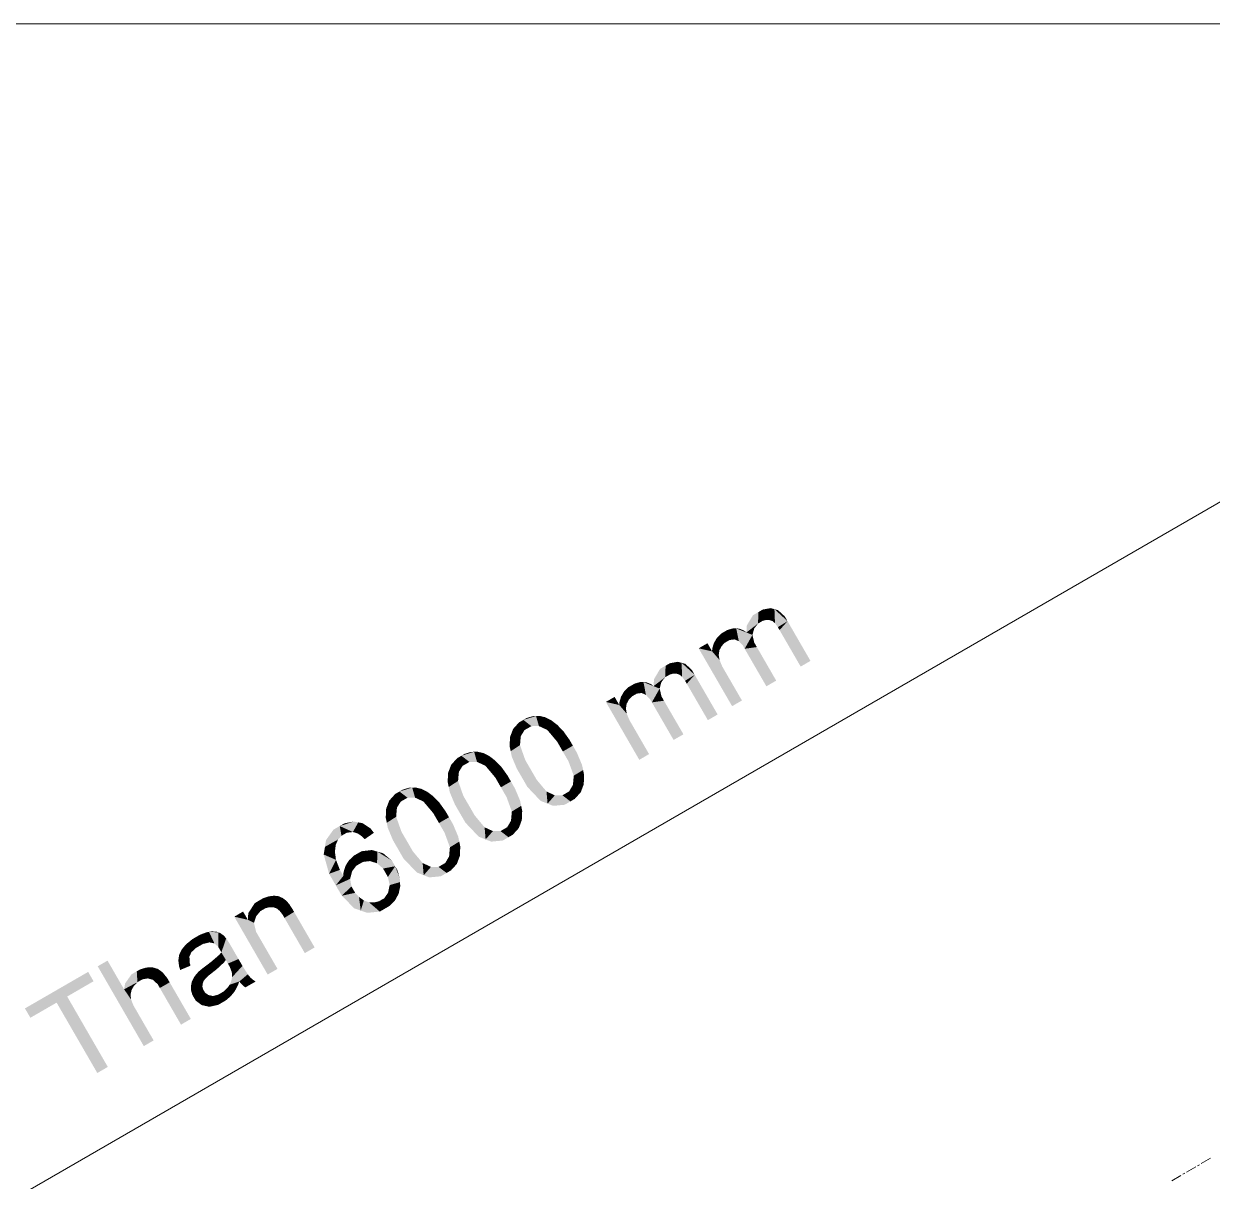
# Model space of a CAD drawing. Header units: millimetres. Extents: x 2 to 579, y 1 to 405.
# Drawn here: x 212.95 to 230.36, y 121.52 to 138.47 of the extents above; entities that cross this region are included whole.
import ezdxf

# ---------------------------------------------------------------- set-up
doc = ezdxf.new("R2010")
doc.units = ezdxf.units.MM
doc.linetypes.add('XKITLINE00', pattern=[0])
doc.layers.add('LinkedObject', color=7, linetype='Continuous', lineweight=0)

# ---------------------------------------------------------------- blocks, each defined once
blk = doc.blocks.new('*A4')
at = {"layer": 'LinkedObject'}
for points in [[(223.71, 129.856), (223.534, 129.557), (223.63, 129.81)], [(223.705, 129.688), (223.534, 129.557), (223.71, 129.856)], [(223.705, 129.688), (223.71, 129.856), (223.749, 129.714)], [(223.773, 129.893), (223.824, 129.741), (223.71, 129.856)], [(223.71, 129.856), (223.824, 129.741), (223.774, 129.728)], [(223.749, 129.714), (223.71, 129.856), (223.774, 129.728)], [(223.945, 129.899), (223.773, 129.893), (223.89, 129.914)], [(223.874, 129.739), (223.773, 129.893), (223.945, 129.899)], [(223.824, 129.741), (223.773, 129.893), (223.849, 129.74)], [(223.849, 129.74), (223.773, 129.893), (223.874, 129.739)], [(223.945, 129.899), (223.917, 129.723), (223.874, 129.739)], [(223.917, 129.723), (223.945, 129.899), (223.935, 129.708)], [(223.935, 129.708), (223.945, 129.899), (223.953, 129.693)], [(224.095, 129.795), (223.945, 129.899), (223.999, 129.883)], [(224.137, 129.723), (223.945, 129.899), (224.095, 129.795)], [(223.995, 129.635), (223.945, 129.899), (224.137, 129.723)], [(223.953, 129.693), (223.945, 129.899), (223.995, 129.635)], [(223.63, 129.81), (223.534, 129.557), (223.541, 129.66)], [(223.648, 129.615), (223.534, 129.557), (223.705, 129.688)], [(224.137, 129.723), (224.02, 129.592), (223.995, 129.635)], [(224.02, 129.592), (224.137, 129.723), (224.329, 129.058)], [(224.329, 129.058), (224.137, 129.723), (224.473, 129.141)], [(223.167, 129.542), (223.219, 129.407), (223.103, 129.48)], [(223.289, 129.447), (223.167, 129.542), (223.209, 129.567)], [(223.219, 129.407), (223.167, 129.542), (223.249, 129.424)], [(223.249, 129.424), (223.167, 129.542), (223.289, 129.447)], [(223.256, 129.594), (223.36, 129.456), (223.209, 129.567)], [(223.209, 129.567), (223.36, 129.456), (223.289, 129.447)], [(223.345, 129.619), (223.36, 129.456), (223.256, 129.594)], [(223.386, 129.617), (223.36, 129.456), (223.345, 129.619)], [(223.386, 129.617), (223.391, 129.443), (223.36, 129.456)], [(223.391, 129.443), (223.386, 129.617), (223.423, 129.429)], [(223.501, 129.585), (223.386, 129.617), (223.427, 129.615)], [(223.534, 129.557), (223.386, 129.617), (223.501, 129.585)], [(223.482, 129.367), (223.386, 129.617), (223.534, 129.557)], [(223.423, 129.429), (223.386, 129.617), (223.482, 129.367)], [(223.482, 129.367), (223.534, 129.557), (223.509, 129.319)], [(223.623, 129.522), (223.509, 129.319), (223.534, 129.557)], [(223.649, 129.41), (223.509, 129.319), (223.623, 129.522)], [(223.636, 129.568), (223.534, 129.557), (223.648, 129.615)], [(223.534, 129.557), (223.636, 129.568), (223.623, 129.522)], [(223.032, 129.281), (222.835, 129.325), (222.964, 129.4)], [(222.835, 129.325), (223.032, 129.281), (223.325, 128.478)], [(223.139, 129.297), (223.032, 129.281), (223.034, 129.324)], [(223.081, 129.442), (223.034, 129.324), (223.059, 129.404)], [(223.172, 129.359), (223.034, 129.324), (223.081, 129.442)], [(223.156, 129.328), (223.034, 129.324), (223.172, 129.359)], [(223.139, 129.297), (223.034, 129.324), (223.156, 129.328)], [(223.103, 129.48), (223.219, 129.407), (223.081, 129.442)], [(223.081, 129.442), (223.219, 129.407), (223.172, 129.359)], [(223.687, 129.344), (223.509, 129.319), (223.649, 129.41)], [(223.509, 129.319), (223.687, 129.344), (223.827, 128.769)], [(223.827, 128.769), (223.687, 129.344), (223.971, 128.852)], [(223.129, 129.229), (223.032, 129.281), (223.139, 129.297)], [(223.181, 129.059), (223.469, 128.561), (223.032, 129.281)], [(223.181, 129.059), (223.032, 129.281), (223.141, 129.154)], [(223.141, 129.154), (223.032, 129.281), (223.135, 129.191)], [(223.135, 129.191), (223.032, 129.281), (223.129, 129.229)], [(223.325, 128.478), (223.032, 129.281), (223.469, 128.561)], [(222.351, 129.071), (222.174, 128.771), (222.27, 129.024)], [(222.345, 128.902), (222.174, 128.771), (222.351, 129.071)], [(222.27, 129.024), (222.174, 128.771), (222.182, 128.874)], [(222.345, 128.902), (222.351, 129.071), (222.39, 128.928)], [(222.414, 129.107), (222.464, 128.955), (222.351, 129.071)], [(222.351, 129.071), (222.464, 128.955), (222.415, 128.942)], [(222.39, 128.928), (222.351, 129.071), (222.415, 128.942)], [(222.585, 129.113), (222.414, 129.107), (222.531, 129.128)], [(222.514, 128.953), (222.414, 129.107), (222.585, 129.113)], [(222.464, 128.955), (222.414, 129.107), (222.489, 128.954)], [(222.489, 128.954), (222.414, 129.107), (222.514, 128.953)], [(222.585, 129.113), (222.557, 128.938), (222.514, 128.953)], [(222.557, 128.938), (222.585, 129.113), (222.575, 128.923)], [(222.575, 128.923), (222.585, 129.113), (222.593, 128.908)], [(222.735, 129.01), (222.585, 129.113), (222.639, 129.098)], [(222.777, 128.937), (222.585, 129.113), (222.735, 129.01)], [(222.636, 128.85), (222.585, 129.113), (222.777, 128.937)], [(222.593, 128.908), (222.585, 129.113), (222.636, 128.85)], [(221.897, 128.808), (222.001, 128.671), (221.85, 128.781)], [(221.985, 128.833), (222.001, 128.671), (221.897, 128.808)], [(222.027, 128.831), (222.001, 128.671), (221.985, 128.833)], [(222.027, 128.831), (222.032, 128.657), (222.001, 128.671)], [(222.032, 128.657), (222.027, 128.831), (222.063, 128.643)], [(222.142, 128.799), (222.027, 128.831), (222.068, 128.829)], [(222.174, 128.771), (222.027, 128.831), (222.142, 128.799)], [(222.122, 128.581), (222.027, 128.831), (222.174, 128.771)], [(222.063, 128.643), (222.027, 128.831), (222.122, 128.581)], [(222.289, 128.83), (222.174, 128.771), (222.345, 128.902)], [(222.276, 128.783), (222.174, 128.771), (222.289, 128.83)], [(222.777, 128.937), (222.661, 128.807), (222.636, 128.85)], [(222.661, 128.807), (222.777, 128.937), (222.97, 128.273)], [(222.97, 128.273), (222.777, 128.937), (223.113, 128.356)], [(221.721, 128.656), (221.675, 128.538), (221.699, 128.618)], [(221.813, 128.573), (221.675, 128.538), (221.721, 128.656)], [(221.743, 128.694), (221.859, 128.621), (221.721, 128.656)], [(221.721, 128.656), (221.859, 128.621), (221.813, 128.573)], [(221.808, 128.757), (221.859, 128.621), (221.743, 128.694)], [(221.929, 128.662), (221.808, 128.757), (221.85, 128.781)], [(221.859, 128.621), (221.808, 128.757), (221.89, 128.639)], [(221.89, 128.639), (221.808, 128.757), (221.929, 128.662)], [(221.85, 128.781), (222.001, 128.671), (221.929, 128.662)], [(222.122, 128.581), (222.174, 128.771), (222.15, 128.534)], [(222.264, 128.736), (222.15, 128.534), (222.174, 128.771)], [(222.29, 128.624), (222.15, 128.534), (222.264, 128.736)], [(222.174, 128.771), (222.276, 128.783), (222.264, 128.736)], [(221.673, 128.495), (221.476, 128.54), (221.604, 128.614)], [(221.476, 128.54), (221.673, 128.495), (221.966, 127.692)], [(221.78, 128.511), (221.673, 128.495), (221.675, 128.538)], [(221.77, 128.443), (221.673, 128.495), (221.78, 128.511)], [(221.822, 128.273), (222.109, 127.776), (221.673, 128.495)], [(221.822, 128.273), (221.673, 128.495), (221.782, 128.368)], [(221.782, 128.368), (221.673, 128.495), (221.776, 128.406)], [(221.776, 128.406), (221.673, 128.495), (221.77, 128.443)], [(221.966, 127.692), (221.673, 128.495), (222.109, 127.776)], [(221.796, 128.542), (221.675, 128.538), (221.813, 128.573)], [(221.78, 128.511), (221.675, 128.538), (221.796, 128.542)], [(222.327, 128.558), (222.15, 128.534), (222.29, 128.624)], [(222.15, 128.534), (222.327, 128.558), (222.468, 127.983)], [(222.468, 127.983), (222.327, 128.558), (222.612, 128.066)], [(220.454, 128.334), (220.268, 128.277), (220.408, 128.332)], [(220.496, 128.186), (220.268, 128.277), (220.454, 128.334)], [(220.408, 128.332), (220.268, 128.277), (220.314, 128.304)], [(220.501, 128.336), (220.557, 128.158), (220.454, 128.334)], [(220.454, 128.334), (220.557, 128.158), (220.496, 128.186)], [(220.591, 128.315), (220.557, 128.158), (220.501, 128.336)], [(220.635, 128.292), (220.557, 128.158), (220.591, 128.315)], [(220.635, 128.292), (220.618, 128.13), (220.557, 128.158)], [(220.678, 128.27), (220.618, 128.13), (220.635, 128.292)], [(220.118, 128.145), (220.285, 128.128), (220.096, 128.086)], [(220.096, 128.086), (220.285, 128.128), (220.231, 128.04)], [(220.204, 128.24), (220.285, 128.128), (220.118, 128.145)], [(220.268, 128.277), (220.285, 128.128), (220.204, 128.24)], [(220.268, 128.277), (220.385, 128.185), (220.335, 128.156)], [(220.385, 128.185), (220.268, 128.277), (220.496, 128.186)], [(220.285, 128.128), (220.268, 128.277), (220.335, 128.156)], [(220.764, 128.204), (220.618, 128.13), (220.678, 128.27)], [(220.807, 128.16), (220.618, 128.13), (220.764, 128.204)], [(220.807, 128.16), (220.763, 127.958), (220.618, 128.13)], [(220.85, 128.117), (220.763, 127.958), (220.807, 128.16)], [(220.943, 127.986), (220.763, 127.958), (220.85, 128.117)], [(220.073, 128.028), (220.225, 127.981), (220.066, 127.894)], [(220.066, 127.894), (220.225, 127.981), (220.082, 127.818)], [(220.231, 128.04), (220.073, 128.028), (220.096, 128.086)], [(220.225, 127.981), (220.073, 128.028), (220.231, 128.04)], [(220.082, 127.818), (220.225, 127.981), (220.219, 127.907)], [(220.943, 127.986), (220.846, 127.814), (220.763, 127.958)], [(220.993, 127.899), (220.846, 127.814), (220.943, 127.986)], [(219.547, 127.81), (219.36, 127.752), (219.501, 127.808)], [(219.589, 127.662), (219.36, 127.752), (219.547, 127.81)], [(219.501, 127.808), (219.36, 127.752), (219.407, 127.779)], [(219.594, 127.811), (219.65, 127.634), (219.547, 127.81)], [(219.547, 127.81), (219.65, 127.634), (219.589, 127.662)], [(219.684, 127.791), (219.65, 127.634), (219.594, 127.811)], [(219.728, 127.768), (219.65, 127.634), (219.684, 127.791)], [(219.728, 127.768), (219.711, 127.606), (219.65, 127.634)], [(219.771, 127.746), (219.711, 127.606), (219.728, 127.768)], [(220.219, 127.907), (220.172, 127.563), (220.082, 127.818)], [(220.082, 127.818), (220.172, 127.563), (220.097, 127.742)], [(220.296, 127.688), (220.172, 127.563), (220.219, 127.907)], [(220.993, 127.899), (220.929, 127.67), (220.846, 127.814)], [(221.052, 127.796), (220.929, 127.67), (220.993, 127.899)], [(220.929, 127.67), (221.052, 127.796), (221.006, 127.46)], [(221.006, 127.46), (221.052, 127.796), (221.143, 127.543)], [(221.143, 127.543), (221.052, 127.796), (221.127, 127.618)], [(219.211, 127.62), (219.378, 127.604), (219.189, 127.562)], [(219.189, 127.562), (219.378, 127.604), (219.324, 127.516)], [(219.297, 127.715), (219.378, 127.604), (219.211, 127.62)], [(219.36, 127.752), (219.378, 127.604), (219.297, 127.715)], [(219.36, 127.752), (219.478, 127.661), (219.428, 127.632)], [(219.478, 127.661), (219.36, 127.752), (219.589, 127.662)], [(219.378, 127.604), (219.36, 127.752), (219.428, 127.632)], [(219.857, 127.68), (219.711, 127.606), (219.771, 127.746)], [(219.9, 127.636), (219.711, 127.606), (219.857, 127.68)], [(219.9, 127.636), (219.856, 127.434), (219.711, 127.606)], [(219.943, 127.593), (219.856, 127.434), (219.9, 127.636)], [(220.036, 127.462), (219.856, 127.434), (219.943, 127.593)], [(220.172, 127.563), (220.296, 127.688), (220.232, 127.46)], [(220.232, 127.46), (220.296, 127.688), (220.38, 127.544)], [(219.166, 127.503), (219.318, 127.457), (219.159, 127.369)], [(219.159, 127.369), (219.318, 127.457), (219.175, 127.294)], [(219.324, 127.516), (219.166, 127.503), (219.189, 127.562)], [(219.318, 127.457), (219.166, 127.503), (219.324, 127.516)], [(219.175, 127.294), (219.318, 127.457), (219.312, 127.383)], [(220.036, 127.462), (219.939, 127.29), (219.856, 127.434)], [(220.086, 127.375), (219.939, 127.29), (220.036, 127.462)], [(220.38, 127.544), (220.327, 127.295), (220.232, 127.46)], [(220.463, 127.4), (220.327, 127.295), (220.38, 127.544)], [(221.143, 127.543), (221, 127.392), (221.006, 127.46)], [(221.158, 127.467), (221, 127.392), (221.143, 127.543)], [(221.152, 127.333), (221, 127.392), (221.158, 127.467)], [(218.64, 127.286), (218.453, 127.228), (218.594, 127.284)], [(218.682, 127.138), (218.453, 127.228), (218.64, 127.286)], [(218.594, 127.284), (218.453, 127.228), (218.5, 127.255)], [(218.687, 127.287), (218.743, 127.11), (218.64, 127.286)], [(218.64, 127.286), (218.743, 127.11), (218.682, 127.138)], [(218.777, 127.266), (218.743, 127.11), (218.687, 127.287)], [(218.821, 127.244), (218.743, 127.11), (218.777, 127.266)], [(218.821, 127.244), (218.804, 127.082), (218.743, 127.11)], [(218.864, 127.222), (218.804, 127.082), (218.821, 127.244)], [(219.312, 127.383), (219.265, 127.039), (219.175, 127.294)], [(219.175, 127.294), (219.265, 127.039), (219.19, 127.218)], [(219.389, 127.164), (219.265, 127.039), (219.312, 127.383)], [(220.086, 127.375), (220.022, 127.146), (219.939, 127.29)], [(220.145, 127.272), (220.022, 127.146), (220.086, 127.375)], [(220.022, 127.146), (220.145, 127.272), (220.099, 126.935)], [(220.099, 126.935), (220.145, 127.272), (220.236, 127.018)], [(220.236, 127.018), (220.145, 127.272), (220.22, 127.094)], [(220.463, 127.4), (220.622, 127.051), (220.327, 127.295)], [(220.327, 127.295), (220.622, 127.051), (220.522, 127.09)], [(220.607, 127.228), (220.622, 127.051), (220.463, 127.4)], [(221.13, 127.274), (220.938, 127.23), (220.994, 127.325)], [(221.108, 127.216), (220.938, 127.23), (221.13, 127.274)], [(221, 127.392), (221.152, 127.333), (220.994, 127.325)], [(220.994, 127.325), (221.152, 127.333), (221.13, 127.274)], [(218.304, 127.096), (218.471, 127.079), (218.282, 127.038)], [(218.282, 127.038), (218.471, 127.079), (218.417, 126.992)], [(218.39, 127.191), (218.471, 127.079), (218.304, 127.096)], [(218.453, 127.228), (218.471, 127.079), (218.39, 127.191)], [(218.453, 127.228), (218.571, 127.137), (218.521, 127.108)], [(218.571, 127.137), (218.453, 127.228), (218.682, 127.138)], [(218.471, 127.079), (218.453, 127.228), (218.521, 127.108)], [(218.95, 127.156), (218.804, 127.082), (218.864, 127.222)], [(218.993, 127.112), (218.804, 127.082), (218.95, 127.156)], [(218.993, 127.112), (218.949, 126.91), (218.804, 127.082)], [(219.036, 127.068), (218.949, 126.91), (218.993, 127.112)], [(219.129, 126.938), (218.949, 126.91), (219.036, 127.068)], [(219.265, 127.039), (219.389, 127.164), (219.325, 126.935)], [(219.325, 126.935), (219.389, 127.164), (219.473, 127.02)], [(220.622, 127.051), (220.607, 127.228), (220.668, 127.2)], [(220.729, 127.172), (220.622, 127.051), (220.668, 127.2)], [(220.729, 127.172), (220.957, 127.083), (220.622, 127.051)], [(220.622, 127.051), (220.957, 127.083), (220.705, 127.018)], [(220.705, 127.018), (220.957, 127.083), (220.873, 127.034)], [(220.84, 127.173), (220.957, 127.083), (220.729, 127.172)], [(220.957, 127.083), (220.84, 127.173), (220.889, 127.201)], [(220.938, 127.23), (220.957, 127.083), (220.889, 127.201)], [(221.021, 127.12), (220.938, 127.23), (221.108, 127.216)], [(220.957, 127.083), (220.938, 127.23), (221.021, 127.12)], [(218.259, 126.979), (218.411, 126.933), (218.252, 126.845)], [(218.252, 126.845), (218.411, 126.933), (218.268, 126.77)], [(218.417, 126.992), (218.259, 126.979), (218.282, 127.038)], [(218.411, 126.933), (218.259, 126.979), (218.417, 126.992)], [(218.268, 126.77), (218.411, 126.933), (218.405, 126.858)], [(219.129, 126.938), (219.032, 126.766), (218.949, 126.91)], [(219.179, 126.851), (219.032, 126.766), (219.129, 126.938)], [(219.473, 127.02), (219.42, 126.771), (219.325, 126.935)], [(219.556, 126.876), (219.42, 126.771), (219.473, 127.02)], [(220.236, 127.018), (220.093, 126.868), (220.099, 126.935)], [(220.251, 126.943), (220.093, 126.868), (220.236, 127.018)], [(220.245, 126.809), (220.093, 126.868), (220.251, 126.943)], [(217.579, 126.722), (217.362, 126.418), (217.486, 126.669)], [(217.604, 126.58), (217.362, 126.418), (217.579, 126.722)], [(217.783, 126.789), (217.579, 126.722), (217.648, 126.762)], [(217.85, 126.776), (217.579, 126.722), (217.783, 126.789)], [(217.771, 126.635), (217.579, 126.722), (217.85, 126.776)], [(217.579, 126.722), (217.681, 126.624), (217.638, 126.599)], [(217.681, 126.624), (217.579, 126.722), (217.771, 126.635)], [(217.604, 126.58), (217.579, 126.722), (217.638, 126.599)], [(217.771, 126.635), (217.85, 126.776), (217.817, 126.621)], [(217.85, 126.776), (217.846, 126.612), (217.817, 126.621)], [(217.846, 126.612), (217.85, 126.776), (217.909, 126.566)], [(218.031, 126.686), (217.85, 126.776), (217.916, 126.763)], [(217.909, 126.566), (217.85, 126.776), (218.031, 126.686)], [(218.405, 126.858), (218.358, 126.515), (218.268, 126.77)], [(218.268, 126.77), (218.358, 126.515), (218.283, 126.694)], [(218.482, 126.64), (218.358, 126.515), (218.405, 126.858)], [(219.179, 126.851), (219.115, 126.622), (219.032, 126.766)], [(219.238, 126.748), (219.115, 126.622), (219.179, 126.851)], [(219.115, 126.622), (219.238, 126.748), (219.192, 126.411)], [(219.192, 126.411), (219.238, 126.748), (219.329, 126.494)], [(219.329, 126.494), (219.238, 126.748), (219.313, 126.57)], [(219.556, 126.876), (219.715, 126.526), (219.42, 126.771)], [(219.42, 126.771), (219.715, 126.526), (219.615, 126.566)], [(219.7, 126.704), (219.715, 126.526), (219.556, 126.876)], [(220.223, 126.75), (220.031, 126.705), (220.087, 126.801)], [(220.201, 126.692), (220.031, 126.705), (220.223, 126.75)], [(220.093, 126.868), (220.245, 126.809), (220.087, 126.801)], [(220.087, 126.801), (220.245, 126.809), (220.223, 126.75)], [(217.486, 126.669), (217.362, 126.418), (217.378, 126.517)], [(217.554, 126.525), (217.362, 126.418), (217.604, 126.58)], [(217.909, 126.566), (218.031, 126.686), (217.943, 126.529)], [(217.943, 126.529), (218.031, 126.686), (218.079, 126.623)], [(218.358, 126.515), (218.482, 126.64), (218.418, 126.411)], [(218.418, 126.411), (218.482, 126.64), (218.566, 126.496)], [(219.715, 126.526), (219.7, 126.704), (219.761, 126.676)], [(219.822, 126.648), (219.715, 126.526), (219.761, 126.676)], [(219.822, 126.648), (220.05, 126.559), (219.715, 126.526)], [(219.715, 126.526), (220.05, 126.559), (219.798, 126.494)], [(219.798, 126.494), (220.05, 126.559), (219.966, 126.51)], [(219.933, 126.648), (220.05, 126.559), (219.822, 126.648)], [(220.05, 126.559), (219.933, 126.648), (219.982, 126.677)], [(220.031, 126.705), (220.05, 126.559), (219.982, 126.677)], [(220.114, 126.596), (220.031, 126.705), (220.201, 126.692)], [(220.05, 126.559), (220.031, 126.705), (220.114, 126.596)], [(217.52, 126.447), (217.344, 126.305), (217.362, 126.418)], [(217.508, 126.344), (217.344, 126.305), (217.52, 126.447)], [(217.539, 126.491), (217.362, 126.418), (217.554, 126.525)], [(217.362, 126.418), (217.539, 126.491), (217.52, 126.447)], [(218.05, 126.371), (218.021, 126.209), (217.898, 126.353)], [(218.131, 126.347), (218.021, 126.209), (218.05, 126.371)], [(218.566, 126.496), (218.513, 126.246), (218.418, 126.411)], [(218.649, 126.352), (218.513, 126.246), (218.566, 126.496)], [(219.329, 126.494), (219.186, 126.344), (219.192, 126.411)], [(219.344, 126.419), (219.186, 126.344), (219.329, 126.494)], [(219.338, 126.285), (219.186, 126.344), (219.344, 126.419)], [(217.516, 126.286), (217.344, 126.305), (217.508, 126.344)], [(217.524, 126.227), (217.423, 126.023), (217.344, 126.305)], [(217.524, 126.227), (217.344, 126.305), (217.516, 126.286)], [(217.581, 126.08), (217.423, 126.023), (217.524, 126.227)], [(217.717, 126.223), (217.87, 126.169), (217.69, 126.183)], [(217.785, 126.288), (217.87, 126.169), (217.717, 126.223)], [(217.919, 126.197), (217.785, 126.288), (217.826, 126.312)], [(217.87, 126.169), (217.785, 126.288), (217.919, 126.197)], [(217.898, 126.353), (218.021, 126.209), (217.826, 126.312)], [(217.826, 126.312), (218.021, 126.209), (217.919, 126.197)], [(218.021, 126.209), (218.131, 126.347), (218.073, 126.193)], [(218.131, 126.347), (218.125, 126.177), (218.073, 126.193)], [(218.125, 126.177), (218.131, 126.347), (218.213, 126.1)], [(218.342, 126.216), (218.131, 126.347), (218.213, 126.324)], [(218.39, 126.133), (218.131, 126.347), (218.342, 126.216)], [(218.213, 126.1), (218.131, 126.347), (218.39, 126.133)], [(218.649, 126.352), (218.808, 126.002), (218.513, 126.246)], [(218.513, 126.246), (218.808, 126.002), (218.708, 126.042)], [(218.793, 126.18), (218.808, 126.002), (218.649, 126.352)], [(219.316, 126.226), (219.124, 126.181), (219.18, 126.277)], [(219.294, 126.167), (219.124, 126.181), (219.316, 126.226)], [(219.186, 126.344), (219.338, 126.285), (219.18, 126.277)], [(219.18, 126.277), (219.338, 126.285), (219.316, 126.226)], [(217.581, 126.08), (217.521, 125.853), (217.423, 126.023)], [(217.631, 125.992), (217.521, 125.853), (217.581, 126.08)], [(217.69, 126.183), (217.631, 125.992), (217.664, 126.142)], [(217.821, 126.141), (217.631, 125.992), (217.69, 126.183)], [(217.664, 126.142), (217.631, 125.992), (217.634, 126.046)], [(217.759, 126.058), (217.631, 125.992), (217.821, 126.141)], [(217.745, 126.003), (217.631, 125.992), (217.759, 126.058)], [(217.69, 126.183), (217.87, 126.169), (217.821, 126.141)], [(218.213, 126.1), (218.39, 126.133), (218.248, 126.039)], [(218.39, 126.133), (218.284, 125.976), (218.248, 126.039)], [(218.284, 125.976), (218.39, 126.133), (218.31, 125.857)], [(218.31, 125.857), (218.39, 126.133), (218.461, 125.901)], [(218.458, 125.962), (218.39, 126.133), (218.422, 126.078)], [(218.461, 125.901), (218.39, 126.133), (218.458, 125.962)], [(218.808, 126.002), (218.793, 126.18), (218.854, 126.152)], [(218.915, 126.124), (218.808, 126.002), (218.854, 126.152)], [(218.915, 126.124), (219.143, 126.035), (218.808, 126.002)], [(218.808, 126.002), (219.143, 126.035), (218.891, 125.97)], [(218.891, 125.97), (219.143, 126.035), (219.059, 125.986)], [(219.026, 126.124), (219.143, 126.035), (218.915, 126.124)], [(219.143, 126.035), (219.026, 126.124), (219.075, 126.153)], [(219.124, 126.181), (219.143, 126.035), (219.075, 126.153)], [(219.207, 126.072), (219.124, 126.181), (219.294, 126.167)], [(219.143, 126.035), (219.124, 126.181), (219.207, 126.072)], [(217.521, 125.853), (217.631, 125.992), (217.731, 125.949)], [(217.731, 125.949), (217.609, 125.702), (217.521, 125.853)], [(217.75, 125.838), (217.609, 125.702), (217.731, 125.949)], [(217.631, 125.992), (217.745, 126.003), (217.731, 125.949)], [(218.461, 125.901), (218.298, 125.802), (218.31, 125.857)], [(218.465, 125.84), (218.298, 125.802), (218.461, 125.901)], [(216.538, 125.692), (216.548, 125.534), (216.46, 125.666)], [(216.578, 125.697), (216.548, 125.534), (216.538, 125.692)], [(216.548, 125.534), (216.578, 125.697), (216.577, 125.534)], [(216.578, 125.697), (216.606, 125.533), (216.577, 125.534)], [(216.687, 125.694), (216.578, 125.697), (216.618, 125.702)], [(216.715, 125.68), (216.578, 125.697), (216.687, 125.694)], [(216.656, 125.515), (216.578, 125.697), (216.715, 125.68)], [(216.606, 125.533), (216.578, 125.697), (216.656, 125.515)], [(216.715, 125.68), (216.676, 125.498), (216.656, 125.515)], [(216.744, 125.667), (216.676, 125.498), (216.715, 125.68)], [(217.609, 125.702), (217.75, 125.838), (217.783, 125.781)], [(217.804, 125.744), (217.609, 125.702), (217.783, 125.781)], [(217.804, 125.744), (217.886, 125.484), (217.609, 125.702)], [(217.609, 125.702), (217.886, 125.484), (217.791, 125.517)], [(217.861, 125.682), (217.886, 125.484), (217.804, 125.744)], [(217.897, 125.657), (217.886, 125.484), (217.861, 125.682)], [(218.414, 125.68), (218.23, 125.664), (218.287, 125.746)], [(218.387, 125.631), (218.23, 125.664), (218.414, 125.68)], [(218.298, 125.802), (218.441, 125.73), (218.287, 125.746)], [(218.287, 125.746), (218.441, 125.73), (218.414, 125.68)], [(218.441, 125.73), (218.298, 125.802), (218.465, 125.84)], [(216.421, 125.644), (216.239, 125.446), (216.334, 125.593)], [(216.417, 125.476), (216.239, 125.446), (216.421, 125.644)], [(216.417, 125.476), (216.421, 125.644), (216.462, 125.502)], [(216.46, 125.666), (216.548, 125.534), (216.421, 125.644)], [(216.421, 125.644), (216.548, 125.534), (216.491, 125.518)], [(216.462, 125.502), (216.421, 125.644), (216.491, 125.518)], [(216.797, 125.627), (216.676, 125.498), (216.744, 125.667)], [(216.676, 125.498), (216.797, 125.627), (216.697, 125.482)], [(216.697, 125.482), (216.797, 125.627), (216.821, 125.6)], [(216.821, 125.6), (216.744, 125.421), (216.697, 125.482)], [(216.837, 125.582), (216.744, 125.421), (216.821, 125.6)], [(216.881, 125.515), (216.744, 125.421), (216.837, 125.582)], [(216.881, 125.515), (216.769, 125.377), (216.744, 125.421)], [(216.91, 125.465), (216.769, 125.377), (216.881, 125.515)], [(217.886, 125.484), (217.897, 125.657), (217.932, 125.632)], [(217.932, 125.632), (218.165, 125.469), (217.886, 125.484)], [(218.006, 125.606), (218.165, 125.469), (217.932, 125.632)], [(218.044, 125.604), (218.165, 125.469), (218.006, 125.606)], [(218.083, 125.603), (218.165, 125.469), (218.044, 125.604)], [(218.153, 125.62), (218.255, 125.521), (218.083, 125.603)], [(218.083, 125.603), (218.255, 125.521), (218.165, 125.469)], [(218.255, 125.521), (218.153, 125.62), (218.184, 125.638)], [(218.23, 125.664), (218.255, 125.521), (218.184, 125.638)], [(218.308, 125.552), (218.23, 125.664), (218.387, 125.631)], [(218.255, 125.521), (218.23, 125.664), (218.308, 125.552)], [(216.233, 125.349), (216.034, 125.395), (216.163, 125.47)], [(216.034, 125.395), (216.4, 125.093), (216.523, 124.547)], [(216.4, 125.093), (216.034, 125.395), (216.353, 125.174)], [(216.322, 125.304), (216.034, 125.395), (216.233, 125.349)], [(216.353, 125.174), (216.034, 125.395), (216.322, 125.304)], [(216.239, 125.446), (216.355, 125.401), (216.233, 125.349)], [(216.233, 125.349), (216.355, 125.401), (216.322, 125.304)], [(216.355, 125.401), (216.239, 125.446), (216.417, 125.476)], [(216.769, 125.377), (216.91, 125.465), (217.067, 124.861)], [(217.067, 124.861), (216.91, 125.465), (217.211, 124.944)], [(217.886, 125.484), (218.165, 125.469), (217.981, 125.451)], [(215.664, 125.172), (215.473, 125.096), (215.623, 125.165)], [(215.671, 125.018), (215.473, 125.096), (215.664, 125.172)], [(215.623, 125.165), (215.473, 125.096), (215.527, 125.127)], [(215.774, 125.175), (215.664, 125.172), (215.705, 125.179)], [(215.801, 125.165), (215.664, 125.172), (215.774, 125.175)], [(215.671, 125.018), (215.664, 125.172), (215.712, 125.01)], [(215.712, 125.01), (215.664, 125.172), (215.743, 125.004)], [(215.664, 125.172), (215.799, 124.954), (215.743, 125.004)], [(215.801, 125.165), (215.799, 124.954), (215.664, 125.172)], [(215.828, 125.155), (215.799, 124.954), (215.801, 125.165)], [(215.879, 125.119), (215.799, 124.954), (215.828, 125.155)], [(215.419, 125.064), (215.298, 124.955), (215.331, 124.993)], [(215.47, 124.935), (215.298, 124.955), (215.419, 125.064)], [(215.473, 125.096), (215.575, 124.995), (215.419, 125.064)], [(215.47, 124.935), (215.419, 125.064), (215.521, 124.964)], [(215.521, 124.964), (215.419, 125.064), (215.575, 124.995)], [(215.575, 124.995), (215.473, 125.096), (215.671, 125.018)], [(215.902, 125.093), (215.799, 124.954), (215.879, 125.119)], [(215.799, 124.954), (215.902, 125.093), (215.916, 125.077)], [(215.799, 124.954), (215.916, 125.077), (215.824, 124.91)], [(215.824, 124.91), (215.916, 125.077), (215.826, 124.906)], [(215.826, 124.906), (215.916, 125.077), (215.837, 124.887)], [(215.837, 124.887), (215.916, 125.077), (215.845, 124.872)], [(215.845, 124.872), (215.916, 125.077), (215.911, 124.76)], [(215.958, 125.013), (215.911, 124.76), (215.916, 125.077)], [(215.986, 124.965), (215.911, 124.76), (215.958, 125.013)], [(216.523, 124.547), (216.4, 125.093), (216.667, 124.63)], [(215.392, 124.843), (215.221, 124.796), (215.406, 124.874)], [(215.227, 124.836), (215.406, 124.874), (215.221, 124.796)], [(215.378, 124.811), (215.221, 124.796), (215.392, 124.843)], [(215.378, 124.811), (215.242, 124.614), (215.221, 124.796)], [(215.266, 124.916), (215.406, 124.874), (215.227, 124.836)], [(215.379, 124.728), (215.242, 124.614), (215.378, 124.811)], [(215.298, 124.955), (215.406, 124.874), (215.266, 124.916)], [(215.406, 124.874), (215.298, 124.955), (215.47, 124.935)], [(215.812, 124.834), (215.911, 124.76), (215.699, 124.736)], [(215.845, 124.872), (215.911, 124.76), (215.812, 124.834)], [(215.986, 124.965), (215.94, 124.707), (215.911, 124.76)], [(216.096, 124.774), (215.94, 124.707), (215.986, 124.965)], [(214.42, 124.331), (214.034, 124.668), (214.178, 124.751)], [(214.034, 124.668), (214.42, 124.331), (214.709, 123.499)], [(214.745, 124.65), (214.77, 124.491), (214.652, 124.621)], [(214.79, 124.651), (214.77, 124.491), (214.745, 124.65)], [(214.79, 124.651), (214.807, 124.48), (214.77, 124.491)], [(214.835, 124.653), (214.807, 124.48), (214.79, 124.651)], [(214.807, 124.48), (214.835, 124.653), (214.844, 124.469)], [(214.948, 124.606), (214.835, 124.653), (214.914, 124.63)], [(214.844, 124.469), (214.835, 124.653), (214.948, 124.606)], [(215.221, 124.796), (215.242, 124.614), (215.215, 124.756)], [(215.215, 124.756), (215.242, 124.614), (215.226, 124.665)], [(215.242, 124.614), (215.379, 124.728), (215.393, 124.677)], [(215.578, 124.645), (215.667, 124.539), (215.521, 124.598)], [(215.618, 124.675), (215.708, 124.571), (215.578, 124.645)], [(215.578, 124.645), (215.708, 124.571), (215.667, 124.539)], [(215.699, 124.736), (215.779, 124.627), (215.618, 124.675)], [(215.618, 124.675), (215.779, 124.627), (215.708, 124.571)], [(215.699, 124.736), (215.911, 124.76), (215.779, 124.627)], [(215.779, 124.627), (215.911, 124.76), (215.881, 124.722)], [(216.096, 124.774), (215.968, 124.66), (215.94, 124.707)], [(215.968, 124.66), (216.096, 124.774), (215.998, 124.581)], [(215.985, 124.433), (216.154, 124.674), (216.232, 124.55)], [(216.003, 124.51), (216.154, 124.674), (215.985, 124.433)], [(215.998, 124.581), (216.096, 124.774), (216.154, 124.674)], [(216.154, 124.674), (216, 124.55), (215.998, 124.581)], [(216, 124.55), (216.154, 124.674), (216.003, 124.51)], [(213.587, 124.225), (212.968, 124.051), (213.894, 124.586)], [(213.587, 124.225), (213.894, 124.586), (213.973, 124.449)], [(214.606, 124.594), (214.42, 124.331), (214.529, 124.55)], [(214.616, 124.435), (214.42, 124.331), (214.606, 124.594)], [(214.529, 124.55), (214.42, 124.331), (214.436, 124.418)], [(214.652, 124.621), (214.77, 124.491), (214.606, 124.594)], [(214.606, 124.594), (214.77, 124.491), (214.69, 124.477)], [(214.616, 124.435), (214.606, 124.594), (214.647, 124.453)], [(214.647, 124.453), (214.606, 124.594), (214.69, 124.477)], [(214.948, 124.606), (214.913, 124.404), (214.844, 124.469)], [(214.982, 124.582), (214.913, 124.404), (214.948, 124.606)], [(215.052, 124.496), (214.913, 124.404), (214.982, 124.582)], [(215.088, 124.433), (214.913, 124.404), (215.052, 124.496)], [(215.571, 124.411), (215.413, 124.445), (215.427, 124.473)], [(215.441, 124.502), (215.585, 124.451), (215.427, 124.473)], [(215.427, 124.473), (215.585, 124.451), (215.571, 124.411)], [(215.479, 124.555), (215.585, 124.451), (215.441, 124.502)], [(215.503, 124.58), (215.585, 124.451), (215.479, 124.555)], [(215.521, 124.598), (215.613, 124.488), (215.503, 124.58)], [(215.585, 124.451), (215.503, 124.58), (215.599, 124.47)], [(215.599, 124.47), (215.503, 124.58), (215.613, 124.488)], [(215.521, 124.598), (215.667, 124.539), (215.613, 124.488)], [(216.232, 124.55), (216.108, 124.446), (215.963, 124.396)], [(215.985, 124.433), (216.232, 124.55), (215.963, 124.396)], [(216.108, 124.446), (216.232, 124.55), (216.129, 124.418)], [(216.129, 124.418), (216.232, 124.55), (216.252, 124.526)], [(216.252, 124.526), (216.173, 124.374), (216.129, 124.418)], [(216.272, 124.502), (216.173, 124.374), (216.252, 124.526)], [(216.272, 124.502), (216.197, 124.359), (216.173, 124.374)], [(216.319, 124.462), (216.197, 124.359), (216.272, 124.502)], [(216.197, 124.359), (216.319, 124.462), (216.347, 124.445)], [(214.565, 124.383), (214.42, 124.331), (214.616, 124.435)], [(214.547, 124.351), (214.42, 124.331), (214.565, 124.383)], [(214.529, 124.318), (214.42, 124.331), (214.547, 124.351)], [(214.42, 124.331), (214.524, 124.18), (214.557, 124.095)], [(214.524, 124.18), (214.42, 124.331), (214.519, 124.215)], [(214.519, 124.215), (214.42, 124.331), (214.515, 124.25)], [(214.515, 124.25), (214.42, 124.331), (214.529, 124.318)], [(214.709, 123.499), (214.42, 124.331), (214.557, 124.095)], [(214.913, 124.404), (215.088, 124.433), (214.944, 124.35)], [(214.944, 124.35), (215.088, 124.433), (215.254, 123.813)], [(215.254, 123.813), (215.088, 124.433), (215.398, 123.897)], [(215.413, 124.445), (215.569, 124.39), (215.4, 124.382)], [(215.4, 124.382), (215.569, 124.39), (215.401, 124.348)], [(215.401, 124.348), (215.569, 124.39), (215.568, 124.369)], [(215.568, 124.369), (215.438, 124.218), (215.401, 124.348)], [(215.401, 124.348), (215.438, 124.218), (215.402, 124.314)], [(215.402, 124.314), (215.438, 124.218), (215.42, 124.249)], [(215.569, 124.39), (215.413, 124.445), (215.571, 124.411)], [(215.578, 124.329), (215.438, 124.218), (215.568, 124.369)], [(215.438, 124.218), (215.578, 124.329), (215.589, 124.311)], [(215.606, 124.282), (215.438, 124.218), (215.589, 124.311)], [(215.438, 124.218), (215.606, 124.282), (215.469, 124.165)], [(215.469, 124.165), (215.606, 124.282), (215.557, 124.1)], [(215.557, 124.1), (215.606, 124.282), (215.614, 124.087)], [(215.614, 124.087), (215.606, 124.282), (215.655, 124.247)], [(215.878, 124.299), (215.909, 124.167), (215.837, 124.275)], [(216.009, 124.262), (215.878, 124.299), (215.941, 124.36)], [(215.98, 124.227), (215.878, 124.299), (216.009, 124.262)], [(215.909, 124.167), (215.878, 124.299), (215.98, 124.227)], [(216.108, 124.446), (215.941, 124.36), (215.963, 124.396)], [(216.087, 124.389), (215.941, 124.36), (216.108, 124.446)], [(216.038, 124.297), (215.941, 124.36), (216.087, 124.389)], [(216.009, 124.262), (215.941, 124.36), (216.038, 124.297)], [(213.587, 124.225), (213.432, 124.136), (212.968, 124.051)], [(212.968, 124.051), (213.432, 124.136), (213.048, 123.914)], [(213.432, 124.136), (213.587, 124.225), (214.028, 123.105)], [(214.028, 123.105), (213.587, 124.225), (214.182, 123.194)], [(215.655, 124.247), (215.671, 124.075), (215.614, 124.087)], [(215.688, 124.24), (215.671, 124.075), (215.655, 124.247)], [(215.72, 124.233), (215.671, 124.075), (215.688, 124.24)], [(215.671, 124.075), (215.72, 124.233), (215.798, 124.103)], [(215.867, 124.143), (215.72, 124.233), (215.795, 124.251)], [(215.798, 124.103), (215.72, 124.233), (215.867, 124.143)], [(215.837, 124.275), (215.909, 124.167), (215.795, 124.251)], [(215.795, 124.251), (215.909, 124.167), (215.867, 124.143)], [(214.586, 124.045), (214.709, 123.499), (214.557, 124.095)], [(214.709, 123.499), (214.586, 124.045), (214.853, 123.582)]]:
    blk.add_hatch(color=7, dxfattribs=at).paths.add_polyline_path(points, flags=17)
at = {"layer": 'LinkedObject', "color": 2, "linetype": 'XKITLINE00', "lineweight": 0}
blk.add_line((175.96, 138.473), (260.112, 138.473), dxfattribs=at)
at = {"layer": 'LinkedObject', "color": 6, "linetype": 'XKITLINE00', "lineweight": 0}
blk.add_line((191.826, 109.136), (233.219, 133.06), dxfattribs=at)
at = {"layer": 'LinkedObject', "color": 9, "linetype": 'XKITLINE00', "lineweight": 0}
for p, q in [((230.196, 121.778), (230.332, 121.856)), ((229.98, 121.653), (230.115, 121.731)), ((230.142, 121.747), (230.169, 121.762)), ((229.764, 121.528), (229.899, 121.606)), ((229.926, 121.621), (229.953, 121.637))]:
    blk.add_line(p, q, dxfattribs=at)

msp = doc.modelspace()

# ---------------------------------------------------------------- block references
at = {"lineweight": 0}
msp.add_blockref('*A4', (0, 0), dxfattribs=at)

doc.saveas('drawing.dxf')
